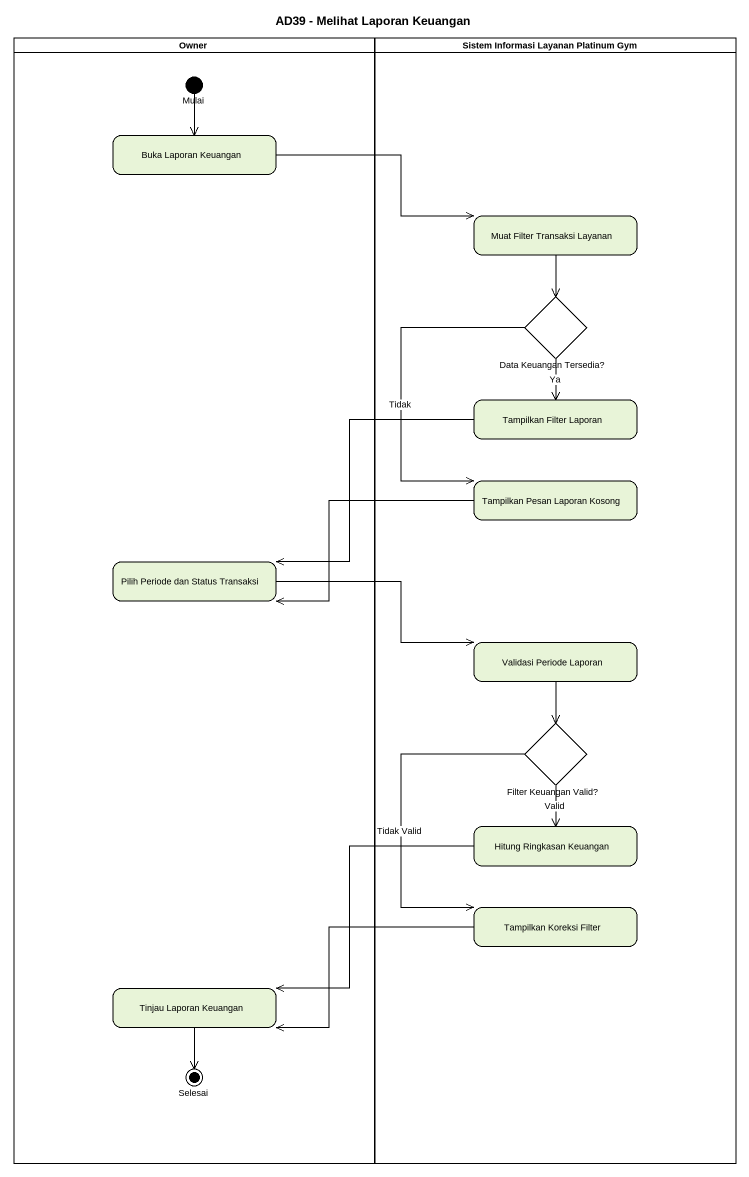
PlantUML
@startuml
title AD39 - Melihat Laporan Keuangan
hide empty description
state Owner <<partition>> {
  state Mulai <<start>>
  state "Buka Laporan Keuangan" as Buka_Laporan_Keuangan
  state "Pilih Periode dan Status Transaksi" as Pilih_Periode_dan_Status
  state "Tinjau Laporan Keuangan" as Tinjau_Laporan_Keuangan
  state Selesai <<end>>
}
state "Sistem Informasi Layanan Platinum Gym" as Sistem_Informasi_Layanan <<partition>> {
  state "Muat Filter Transaksi Layanan" as Muat_Filter_Transaksi
  state "Data Keuangan Tersedia?" as Data_Keuangan_Tersedia <<choice>>
  state "Tampilkan Filter Laporan" as Tampilkan_Filter_Laporan
  state "Tampilkan Pesan Laporan Kosong" as Tampilkan_Pesan_Laporan
  state "Validasi Periode Laporan" as Validasi_Periode_Laporan
  state "Filter Keuangan Valid?" as Filter_Keuangan_Valid <<choice>>
  state "Hitung Ringkasan Keuangan" as Hitung_Ringkasan_Keuangan
  state "Tampilkan Koreksi Filter" as Tampilkan_Koreksi_Filter
}
Mulai --> Buka_Laporan_Keuangan
Buka_Laporan_Keuangan -right-> Muat_Filter_Transaksi
Muat_Filter_Transaksi --> Data_Keuangan_Tersedia
Data_Keuangan_Tersedia --> Tampilkan_Filter_Laporan : Ya
Data_Keuangan_Tersedia --> Tampilkan_Pesan_Laporan : Tidak
Tampilkan_Filter_Laporan -left-> Pilih_Periode_dan_Status
Tampilkan_Pesan_Laporan -left-> Pilih_Periode_dan_Status
Pilih_Periode_dan_Status -right-> Validasi_Periode_Laporan
Validasi_Periode_Laporan --> Filter_Keuangan_Valid
Filter_Keuangan_Valid --> Hitung_Ringkasan_Keuangan : Valid
Filter_Keuangan_Valid --> Tampilkan_Koreksi_Filter : Tidak Valid
Hitung_Ringkasan_Keuangan -left-> Tinjau_Laporan_Keuangan
Tampilkan_Koreksi_Filter -left-> Tinjau_Laporan_Keuangan
Tinjau_Laporan_Keuangan --> Selesai
@enduml
